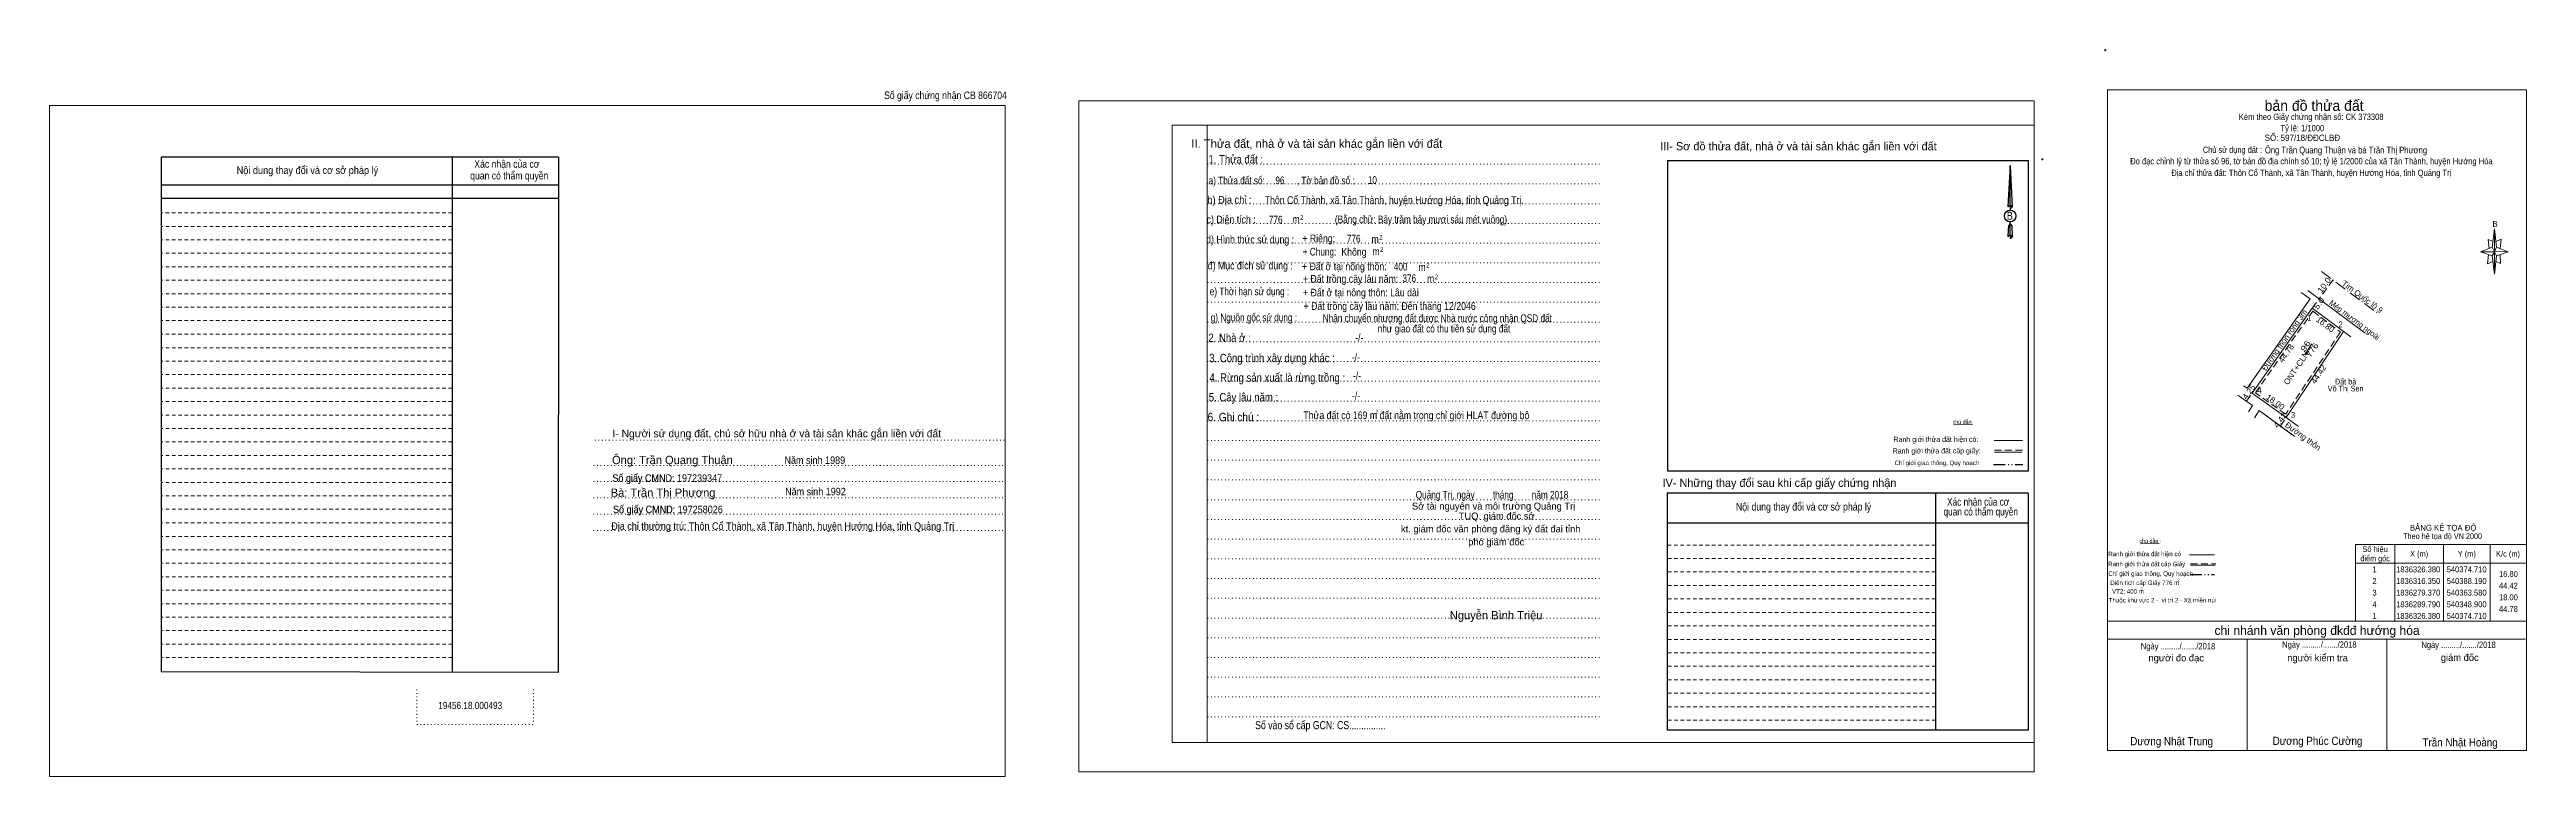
# Model space of a CAD drawing. Header units: metres. Extents: x 539403 to 541496, y 1835661 to 1836437.
# Drawn here: x 539403 to 540467, y 1836125 to 1836437 of the extents above; entities that cross this region are included whole.
import ezdxf
from ezdxf.enums import TextEntityAlignment as Align

# ---------------------------------------------------------------- set-up
doc = ezdxf.new("R2010")
doc.units = ezdxf.units.M
doc.header["$PDMODE"] = 32
doc.header["$PDSIZE"] = 0.5
for name, pattern in [('DASH_DOUBLE_DOT', [9.2, 5, -1.2, 0.3, -1.2, 0.3, -1.2]), ('DOT_DASHED', [7.7, 5, -1.2, 0.3, -1.2]), ('DOTTED', [1.5, 0.3, -1.2]), ('MEDIUM_DASHED', [4.5, 3, -1.5]), ('SHORT_DASHED', [2.7, 1.5, -1.2])]:
    doc.linetypes.add(name, pattern=pattern)
for name, color, linetype, lineweight in [('1', 7, 'DOTTED', 13), ('10', 7, 'Continuous', 13), ('12', 7, 'Continuous', 25), ('13', 7, 'Continuous', 13), ('2', 7, 'SHORT_DASHED', 13), ('23', 7, 'Continuous', 13), ('28', 7, 'Continuous', 25), ('42', 7, 'Continuous', 13), ('5', 7, 'Continuous', 13), ('61', 7, 'Continuous', 13), ('63', 7, 'Continuous', 13), ('7', 7, 'Continuous', 13)]:
    doc.layers.add(name, color=color, linetype=linetype, lineweight=lineweight)
for name, color, linetype in [('14', 7, 'Continuous'), ('18', 7, 'Continuous'), ('25', 7, 'Continuous'), ('27', 7, 'Continuous'), ('3', 7, 'Continuous'), ('34', 7, 'Continuous'), ('4', 7, 'Continuous'), ('40', 7, 'Continuous'), ('6', 7, 'Continuous'), ('8', 7, 'Continuous'), ('9', 7, 'Continuous')]:
    doc.layers.add(name, color=color, linetype=linetype)

msp = doc.modelspace()

# ---------------------------------------------------------------- linework, layer by layer
at = {"layer": '1', "linetype": 'Continuous'}
for p, q in [((539885.13, 1836404.92), (540255.31, 1836404.92)), ((539885.13, 1836404.92), (539885.13, 1836139.92)), ((540255.31, 1836404.92), (540255.31, 1836137.68)), ((539885.13, 1836139.92), (540255.31, 1836139.92))]:
    msp.add_line(p, q, dxfattribs=at)
at = {"layer": '1'}
for p, q in [((539900.13, 1836404.92), (539900.13, 1836139.92)), ((539900.13, 1836404.92), (539900.13, 1836139.92)), ((539900.29, 1836388.12), (540069.35, 1836388.12)), ((539900.29, 1836379.64), (540069.35, 1836379.64)), ((539900.29, 1836371.16), (540069.35, 1836371.16)), ((539900.29, 1836362.72), (540069.35, 1836362.72)), ((539900.29, 1836354.24), (540069.35, 1836354.24)), ((539900.29, 1836345.76), (540069.35, 1836345.76)), ((539900.29, 1836337.28), (540069.35, 1836337.28)), ((539900.29, 1836328.84), (540069.35, 1836328.84)), ((539900.29, 1836320.32), (540069.35, 1836320.32)), ((539900.29, 1836311.88), (540069.35, 1836311.88)), ((539900.29, 1836303.4), (540069.35, 1836303.4)), ((539900.29, 1836294.92), (540069.35, 1836294.92)), ((539900.29, 1836286.44), (540069.35, 1836286.44)), ((539900.29, 1836278), (540069.35, 1836278)), ((539637.17, 1836269.64), (539813.27, 1836269.64)), ((539900.29, 1836269.52), (540069.35, 1836269.52)), ((539636.57, 1836258.84), (539812.67, 1836258.84)), ((539636.57, 1836251.84), (539812.67, 1836251.84)), ((539900.29, 1836261.04), (540069.35, 1836261.04)), ((539900.29, 1836252.56), (540069.35, 1836252.56)), ((539636.57, 1836244.84), (539812.67, 1836244.84)), ((539900.29, 1836244.08), (540069.35, 1836244.08)), ((539636.57, 1836237.84), (539812.67, 1836237.84)), ((539636.57, 1836230.84), (539812.67, 1836230.84)), ((539900.29, 1836235.64), (540069.35, 1836235.64)), ((539900.29, 1836227.16), (540069.35, 1836227.16)), ((539900.29, 1836218.68), (540069.35, 1836218.68)), ((539900.29, 1836210.2), (540069.35, 1836210.2)), ((539900.29, 1836201.76), (540069.35, 1836201.76)), ((539900.29, 1836193.28), (540069.35, 1836193.28)), ((539900.29, 1836184.8), (540069.35, 1836184.8)), ((539900.29, 1836176.32), (540069.35, 1836176.32)), ((539900.29, 1836167.88), (540069.35, 1836167.88)), ((539560.71, 1836162.6), (539560.71, 1836147.56)), ((539610.69, 1836162.6), (539610.69, 1836147.56)), ((539900.29, 1836159.4), (540069.35, 1836159.4)), ((539560.71, 1836147.56), (539610.69, 1836147.56)), ((539900.29, 1836150.92), (540069.35, 1836150.92))]:
    msp.add_line(p, q, dxfattribs=at)
at = {"layer": '1', "linetype": 'Continuous'}
for points in [[(539402.89, 1836125.28), (539813.29, 1836125.28), (539813.29, 1836413.28), (539402.89, 1836413.28)], [(539402.89, 1836413.28), (539813.29, 1836413.28), (539813.29, 1836125.28), (539402.89, 1836125.28)], [(539402.89, 1836125.28), (539813.29, 1836125.28), (539813.29, 1836413.28), (539402.89, 1836413.28)], [(539844.93, 1836127.32), (540255.31, 1836127.32), (540255.31, 1836415.32), (539844.93, 1836415.32)], [(539900.13, 1836404.92), (540255.31, 1836404.92), (540255.31, 1836139.92), (539900.13, 1836139.92)]]:
    msp.add_lwpolyline(points, close=True, dxfattribs=at)
at = {"layer": '1', "linetype": 'MEDIUM_DASHED'}
msp.add_lwpolyline([(540374.94, 1836324.97), (540386.83, 1836316.11), (540363.32, 1836280.78), (540350.29, 1836290.03)], close=True, dxfattribs=at)
at = {"layer": '10'}
for p, q in [((540370.01, 1836333.04), (540373.87, 1836330.39)), ((540342.71, 1836288.93), (540349.09, 1836284.49)), ((540349.09, 1836284.49), (540347.28, 1836281.8)), ((540351.9, 1836282.45), (540349.91, 1836279.31)), ((540367.3, 1836271.16), (540351.9, 1836282.45))]:
    msp.add_line(p, q, dxfattribs=at)
at = {"layer": '12'}
for p, q in [((540252.91, 1836389.6), (540097.85, 1836389.6)), ((540244.93, 1836387.52), (540245.87, 1836369.84)), ((540244.93, 1836387.52), (540245.87, 1836369.84)), ((540244.93, 1836387.52), (540245.87, 1836369.84)), ((540244.17, 1836372.6), (540244.03, 1836369.88)), ((540244.93, 1836370.44), (540244.93, 1836369.76)), ((540244.93, 1836369.76), (540244.93, 1836369.24)), ((540244.93, 1836369.24), (540244.93, 1836368.56)), ((540244.93, 1836369.24), (540244.93, 1836368.56)), ((540244.93, 1836369.24), (540244.93, 1836368.56)), ((540245.87, 1836369.84), (540245.87, 1836369.88)), ((540244.93, 1836362.6), (540244.93, 1836363.4)), ((540244.93, 1836362.6), (540244.93, 1836363.4)), ((540244.93, 1836362.6), (540244.93, 1836363.4)), ((540244.93, 1836362.6), (540245.63, 1836361.64)), ((540244.93, 1836362.6), (540245.63, 1836361.64)), ((540244.93, 1836362.6), (540245.63, 1836361.64)), ((540245.63, 1836361.64), (540245.87, 1836357)), ((540245.63, 1836361.64), (540245.87, 1836357)), ((540245.63, 1836361.64), (540245.87, 1836357)), ((540244.93, 1836357.6), (540244.93, 1836356.92)), ((540244.93, 1836356.92), (540244.93, 1836356.4)), ((540245.87, 1836357), (540245.87, 1836357.04))]:
    msp.add_line(p, q, dxfattribs=at)
for points in [[(540244.93, 1836370.44), (540244.93, 1836387.52), (540244.17, 1836372.6)], [(540244.93, 1836357.6), (540244.93, 1836362.6), (540244.27, 1836361.64), (540244.17, 1836359.76), (540244.03, 1836357.04)]]:
    msp.add_lwpolyline(points, dxfattribs=at)
for centre, start_param, end_param in [((540244.977, 1836369.79), 1.57079633, 3.07445202), ((540244.977, 1836369.79), 0.06714063, 1.57079633), ((540244.977, 1836369.79), 4.71238898, 6.28318531), ((540244.977, 1836356.949), 2.49106941, 3.07427841), ((540244.977, 1836356.949), 1.57079633, 2.49106941), ((540244.977, 1836356.949), 0.06714063, 1.57079633), ((540244.977, 1836356.949), 4.71238898, 6.28318531)]:
    msp.add_ellipse(centre, major_axis=(0.907, 0), ratio=0.655448, start_param=start_param, end_param=end_param, dxfattribs=at)
msp.add_ellipse((540244.976, 1836365.913), major_axis=(0, 2.516), ratio=0.983453, dxfattribs=at)
at = {"layer": '13'}
msp.add_line((540238.15, 1836269.44), (540250.33, 1836269.44), dxfattribs=at)
at = {"layer": '2', "linetype": 'Continuous', "lineweight": 25}
for p, q in [((539621.45, 1836391.2), (539450.89, 1836391.2)), ((539450.89, 1836391.2), (539450.89, 1836170.16)), ((539575.75, 1836391.2), (539575.81, 1836170)), ((539621.45, 1836379.12), (539451.13, 1836379.12)), ((539621.45, 1836373.36), (539451.13, 1836373.36))]:
    msp.add_line(p, q, dxfattribs=at)
at = {"layer": '2'}
for p, q in [((539575.75, 1836367.24), (539450.89, 1836367.24)), ((539575.77, 1836361.44), (539450.89, 1836361.44)), ((539575.77, 1836361.44), (539450.89, 1836361.44)), ((539575.77, 1836355.64), (539450.89, 1836355.64)), ((539575.77, 1836349.88), (539450.89, 1836349.88)), ((539575.77, 1836344.08), (539450.89, 1836344.08)), ((539575.77, 1836338.28), (539450.89, 1836338.28)), ((539575.77, 1836332.52), (539450.89, 1836332.52)), ((539575.77, 1836326.72), (539450.89, 1836326.72)), ((539575.77, 1836320.96), (539450.89, 1836320.96)), ((539575.77, 1836315.16), (539450.89, 1836315.16)), ((539575.79, 1836309.36), (539450.89, 1836309.36)), ((539575.79, 1836303.6), (539450.89, 1836303.6)), ((539575.79, 1836297.8), (539450.89, 1836297.8)), ((539575.79, 1836292), (539450.89, 1836292)), ((539575.81, 1836286.24), (539450.89, 1836286.24)), ((539575.81, 1836280.44), (539450.89, 1836280.44)), ((539575.81, 1836274.68), (539450.89, 1836274.68)), ((539575.81, 1836268.88), (539450.89, 1836268.88)), ((539575.81, 1836263.08), (539450.89, 1836263.08)), ((539575.81, 1836257.32), (539450.89, 1836257.32)), ((539575.81, 1836251.52), (539450.89, 1836251.52)), ((539575.81, 1836245.72), (539450.89, 1836245.72)), ((539575.81, 1836239.96), (539450.89, 1836239.96)), ((539575.81, 1836234.16), (539450.89, 1836234.16)), ((539575.81, 1836228.36), (539450.89, 1836228.36)), ((539575.83, 1836222.6), (539450.89, 1836222.6)), ((539575.83, 1836216.8), (539450.89, 1836216.8)), ((539575.83, 1836211.04), (539450.89, 1836211.04)), ((540212.87, 1836218.84), (540097.71, 1836218.84)), ((540212.87, 1836213.08), (540097.71, 1836213.08)), ((539575.85, 1836205.24), (539450.89, 1836205.24)), ((539575.85, 1836199.44), (539450.89, 1836199.44)), ((540212.87, 1836207.28), (540097.71, 1836207.28)), ((540212.87, 1836201.48), (540097.71, 1836201.48)), ((539575.85, 1836193.68), (539450.89, 1836193.68)), ((539575.85, 1836187.88), (539450.89, 1836187.88)), ((540212.89, 1836195.72), (540097.71, 1836195.72)), ((540212.91, 1836189.92), (540097.71, 1836189.92)), ((539575.85, 1836182.08), (539450.89, 1836182.08)), ((540212.91, 1836184.12), (540097.71, 1836184.12)), ((540212.91, 1836178.36), (540097.71, 1836178.36)), ((539575.85, 1836176.32), (539450.89, 1836176.32)), ((540212.91, 1836172.56), (540097.71, 1836172.56)), ((540212.93, 1836166.8), (540097.71, 1836166.8)), ((540212.93, 1836161), (540097.71, 1836161)), ((540212.95, 1836155.2), (540097.71, 1836155.2)), ((540212.95, 1836149.44), (540097.71, 1836149.44))]:
    msp.add_line(p, q, dxfattribs=at)
at = {"layer": '2', "linetype": 'Continuous', "lineweight": 25}
msp.add_lwpolyline([(539621.45, 1836391.2), (539621.33, 1836169.92), (539450.89, 1836170.16)], dxfattribs=at)
at = {"layer": '23'}
for p, q in [((540342.71, 1836288.93), (540349.09, 1836284.49)), ((540349.09, 1836284.49), (540347.28, 1836281.8)), ((540351.9, 1836282.45), (540349.91, 1836279.31)), ((540366.15, 1836272.01), (540351.9, 1836282.45))]:
    msp.add_line(p, q, dxfattribs=at)
at = {"layer": '28'}
for p, q in [((540212.87, 1836246.92), (540212.95, 1836145.16)), ((540252.75, 1836246.92), (540252.67, 1836145.16)), ((540252.73, 1836234), (540097.71, 1836234)), ((540252.67, 1836145.16), (540097.71, 1836145.16))]:
    msp.add_line(p, q, dxfattribs=at)
at = {"layer": '28', "linetype": 'SHORT_DASHED', "lineweight": 13}
msp.add_line((540212.85, 1836224.64), (540097.71, 1836224.64), dxfattribs=at)
at = {"layer": '28'}
msp.add_lwpolyline([(540252.75, 1836246.92), (540097.71, 1836246.92), (540097.71, 1836145.16)], dxfattribs=at)
at = {"layer": '42'}
msp.add_line((540374.51, 1836311.06), (540371.56, 1836306.24), dxfattribs=at)
msp.add_lwpolyline([(540388.19, 1836316.35), (540363.58, 1836279.37), (540368.8, 1836275.51)], dxfattribs=at)
at = {"layer": '5'}
for p, q in [((540452.05, 1836352.56), (540453.05, 1836360.36)), ((540452.05, 1836348.76), (540447.05, 1836350.56)), ((540453.85, 1836348.76), (540453.05, 1836340.96)), ((540453.85, 1836352.56), (540458.85, 1836350.56)), ((540455.45, 1836349.36), (540455.65, 1836345.56)), ((540455.65, 1836345.56), (540453.65, 1836346.36)), ((540322.05, 1836220.4), (540332.81, 1836220.4)), ((540322.45, 1836215.92), (540332.97, 1836215.92)), ((540286.73, 1836191.88), (540466.73, 1836191.88)), ((540286.73, 1836184.28), (540466.33, 1836184.28)), ((540286.73, 1836184.28), (540466.33, 1836184.28)), ((540286.73, 1836184.28), (540466.33, 1836184.28)), ((540346.73, 1836136.48), (540346.73, 1836184.28)), ((540406.73, 1836136.48), (540406.73, 1836184.28)), ((540466.73, 1836136.48), (540286.73, 1836136.48))]:
    msp.add_line(p, q, dxfattribs=at)
at = {"layer": '5', "linetype": 'DASH_DOUBLE_DOT', "lineweight": 25}
msp.add_line((540322.25, 1836211.96), (540332.71, 1836211.96), dxfattribs=at)
at = {"layer": '5', "linetype": 'MEDIUM_DASHED'}
msp.add_line((540322.45, 1836216.56), (540333.33, 1836216.56), dxfattribs=at)
at = {"layer": '5'}
for points in [[(540286.73, 1836420.08), (540466.73, 1836420.08), (540466.73, 1836136.48), (540286.73, 1836136.48)], [(540453.05, 1836360.36), (540453.85, 1836352.56), (540453.05, 1836350.56)], [(540453.05, 1836350.56), (540447.05, 1836350.56), (540452.05, 1836352.56), (540453.85, 1836348.76), (540458.85, 1836350.56), (540453.05, 1836350.76)], [(540453.05, 1836350.56), (540453.05, 1836340.96), (540452.05, 1836348.76)]]:
    msp.add_lwpolyline(points, close=True, dxfattribs=at)
for points in [[(540453.05, 1836350.56), (540452.05, 1836352.56), (540447.05, 1836350.56)], [(540450.45, 1836349.36), (540450.05, 1836345.36), (540452.25, 1836346.36)], [(540452.45, 1836354.96), (540450.25, 1836355.76), (540450.65, 1836351.96)], [(540453.05, 1836350.56), (540453.85, 1836348.76), (540458.85, 1836350.56)], [(540453.65, 1836354.96), (540455.85, 1836355.96), (540455.45, 1836351.96)]]:
    msp.add_lwpolyline(points, dxfattribs=at)
for p in [(540285.83, 1836437.1), (540258.81, 1836390.24)]:
    msp.add_point(p, dxfattribs=at)
at = {"layer": '61', "linetype": 'DOT_DASHED'}
msp.add_line((540378.7, 1836342.11), (540403.46, 1836323.68), dxfattribs=at)
at = {"layer": '61'}
for p, q in [((540373.87, 1836330.39), (540346.74, 1836291.94)), ((540372.89, 1836333.97), (540397.49, 1836315.66)), ((540374.71, 1836326.38), (540391.34, 1836314)), ((540346.75, 1836291.94), (540345.22, 1836292.99)), ((540348.9, 1836289.79), (540363.58, 1836279.37))]:
    msp.add_line(p, q, dxfattribs=at)
msp.add_lwpolyline([(540374.71, 1836326.38), (540348.9, 1836289.79), (540363.58, 1836279.37)], dxfattribs=at)
at = {"layer": '63', "lineweight": 25}
for p, q in [((540097.85, 1836389.6), (540097.85, 1836256.32)), ((540252.91, 1836256.32), (540252.91, 1836389.6)), ((540252.91, 1836256.32), (540097.85, 1836256.32))]:
    msp.add_line(p, q, dxfattribs=at)
at = {"layer": '63', "linetype": 'MEDIUM_DASHED'}
for p, q in [((540383.67, 1836338.42), (540377.7, 1836330.39)), ((540374.71, 1836326.38), (540377.7, 1836330.39)), ((540346.44, 1836286.33), (540348.9, 1836289.79)), ((540361.02, 1836275.77), (540363.58, 1836279.37)), ((540238.23, 1836265.36), (540250.23, 1836265.36))]:
    msp.add_line(p, q, dxfattribs=at)
at = {"layer": '63'}
for p, q in [((540220.69, 1836276.28), (540228.77, 1836276.36)), ((540238.23, 1836264.48), (540249.95, 1836264.48)), ((540238.23, 1836264.48), (540249.95, 1836264.48)), ((540300.9, 1836225.15), (540308.98, 1836225.23)), ((540410.13, 1836224.88), (540410.13, 1836191.88)), ((540431.13, 1836224.88), (540431.13, 1836191.88)), ((540451.13, 1836224.88), (540451.13, 1836191.88)), ((540393.33, 1836216.88), (540466.73, 1836216.88))]:
    msp.add_line(p, q, dxfattribs=at)
at = {"layer": '63', "linetype": 'DASH_DOUBLE_DOT', "lineweight": 25}
msp.add_line((540237.87, 1836259.24), (540250.35, 1836259.24), dxfattribs=at)
at = {"layer": '63'}
msp.add_lwpolyline([(540393.33, 1836224.88), (540466.73, 1836224.88), (540466.73, 1836191.88), (540393.33, 1836191.88)], close=True, dxfattribs=at)

# ---------------------------------------------------------------- texts
at = {"layer": '12', "width": 0.85}
msp.add_text('B', height=3.456, dxfattribs=at).set_placement((540244.845, 1836364.28), align=Align.CENTER)
at = {"layer": '14'}
for s, height, p in [('kt. giám đốc văn phòng đăng ký đất đai tỉnh', 2.987, (540021.885, 1836230.08)), ('TUQ. giám đốc sở', 2.987, (540024.445, 1836235.6)), ('phó giám đốc', 3, (540024.255, 1836224.48)), ('Nguyễn Bình Triệu', 3.573, (540024.2, 1836192.7))]:
    msp.add_text(s, height=height, dxfattribs=at).set_placement(p, align=Align.CENTER)
at = {"layer": '18'}
for s, height, p in [('II. Thửa đất, nhà ở và tài sản khác gắn liền với đất', 3.6, (539947.19, 1836395.16)), ('Ông: Trần Quang Thuận', 3.56, (539670.415, 1836259.36)), ('Bà: Trần Thị Phương', 3.56, (539666.415, 1836245.33)), ('Sở tài nguyên và môi trường Quảng Trị', 3, (540023.115, 1836239.84))]:
    msp.add_text(s, height=height, dxfattribs=at).set_placement(p, align=Align.CENTER)
for s, height, width, p in [('1. Thửa đất :', 3.6, 0.85, (539912.365, 1836388.44)), ('a) Thửa đất số:              , Tờ bản đồ số : ', 3.3, 0.8, (539932.585, 1836379.48)), ('96', 3.3, 0.8, (539931.35, 1836379.56)), ('10', 3.3, 0.8, (539971.04, 1836379.68)), ('b) Địa chỉ : ', 3.3, 0.9, (539910.21, 1836371.2)), ('Thôn Cổ Thành, xã Tân Thành, huyện Hướng Hóa, tỉnh Quảng Trị.', 3.3, 0.85, (539980.45, 1836371.08)), (' m', 3.3, 0.85, (539937.725, 1836362.84)), ('2', 2, 0.75, (539940.725, 1836364.24)), ('+ Riêng: ', 3.3, 0.85, (539948.525, 1836354.64)), ('d) Hình thức sử dụng :', 3.3, 0.85, (539918.56, 1836354.16)), ('       + Chung:', 3.3, 0.8, (539944.92, 1836348.92)), ('đ) Mục đích sử dụng :', 3.3, 0.85, (539918.605, 1836342.96)), ('+ Đất ở tại nông thôn:', 3.3, 0.85, (539959.025, 1836342.6)), ('+ Đất trồng cây lâu năm:', 3.3, 0.85, (539961.69, 1836337.28)), ('e) Thời hạn sử dụng :', 3.3, 0.8, (539918.27, 1836331.88)), ('+ Đất ở tại nông thôn: Lâu dài', 3.3, 0.85, (539966.13, 1836331.38)), ('+ Đất trồng cây lâu năm: Đến tháng 12/2046', 3.3, 0.85, (539978.47, 1836325.58)), ('2. Nhà ở :', 3.6, 0.85, (539909.685, 1836311.8)), ('g) Nguồn gốc sử dụng :', 3.3, 0.8, (539920.165, 1836320.68)), ('3. Công trình xây dựng khác :', 3.6, 0.85, (539927.93, 1836303.12)), ('4. Rừng sản xuất là rừng trồng :', 3.6, 0.85, (539930.205, 1836294.72)), ('5. Cây lâu năm :', 3.6, 0.85, (539915.68, 1836286.32)), ('6. Ghi chú :', 3.6, 0.9, (539911.365, 1836277.8)), ('Quảng Trị, ngày        tháng        năm 2018', 3.3, 0.8, (540022.43, 1836244.56)), ('19456.18.000493', 3.1, 0.85, (539583.57, 1836154.2)), ('Số vào sổ cấp GCN: CS...............', 3.5, 0.8, (539948.685, 1836145.56))]:
    msp.add_text(s, height=height, dxfattribs=dict(at, width=width)).set_placement(p, align=Align.CENTER)
at = {"layer": '2'}
for s, width, p in [('Xác nhận của cơ', 0.85, (539599.325, 1836386.6)), ('Xác nhận của cơ', 0.85, (539599.325, 1836386.6)), ('Nội dung thay đổi và cơ sở pháp lý', 0.9, (539513.65, 1836383.92)), ('Nội dung thay đổi và cơ sở pháp lý', 0.9, (539513.65, 1836383.92)), (' quan có thẩm quyền', 0.85, (539599.83, 1836381.6)), (' quan có thẩm quyền', 0.85, (539599.83, 1836381.6))]:
    msp.add_text(s, height=3.261, dxfattribs=dict(at, width=width)).set_placement(p, align=Align.CENTER)
at = {"layer": '25'}
msp.add_text('III- Sơ đồ thửa đất, nhà ở và tài sản khác gắn liền với đất', height=3.5, dxfattribs=at).set_placement((540154.055, 1836394.1), align=Align.CENTER)
at = {"layer": '25', "width": 0.9}
msp.add_text('Chỉ giới giao thông, Quy hoạch', height=1.92, dxfattribs=at).set_placement((540213.525, 1836258.94), align=Align.CENTER)
at = {"layer": '27', "width": 0.9}
for p in [(539658.005, 1836251.76), (539658.295, 1836238.3)]:
    msp.add_text('Số giấy CMND:', height=3.22, dxfattribs=at).set_placement(p, align=Align.CENTER)
at = {"layer": '28'}
for s, height, width, p in [('-/-', 3.3, 0.85, (539963.945, 1836303.64)), ('-/-', 3.3, 0.85, (539965.425, 1836312)), ('-/-', 3.3, 0.85, (539964.465, 1836295.72)), ('-/-', 3.3, 0.85, (539964.045, 1836287.08)), ('Năm sinh 1989', 3.22, 0.9, (539731.57, 1836259.44)), ('Năm sinh 1992', 3.22, 0.9, (539731.855, 1836245.98)), ('Nội dung thay đổi và cơ sở pháp lý', 3.3, 0.85, (540156.25, 1836239.44)), (' quan có thẩm quyền', 3.3, 0.8, (540231.86, 1836237.32)), ('Xác nhận của cơ', 3.3, 0.8, (540231.225, 1836241.52)), ('Địa chỉ thường trú: Thôn Cổ Thành, xã Tân Thành, huyện Hướng Hóa, tỉnh Quảng Trị', 3.22, 0.9, (539717.79, 1836231.15))]:
    msp.add_text(s, height=height, dxfattribs=dict(at, width=width)).set_placement(p, align=Align.CENTER)
for s, height, p in [('I- Người sử dụng đất, chủ sở hữu nhà ở và tài sản khác gắn liền với đất', 3.306, (539715.225, 1836270.88)), ('IV- Những thay đổi sau khi cấp giấy chứng nhận', 3.5, (540145.9, 1836249.6))]:
    msp.add_text(s, height=height, dxfattribs=at).set_placement(p, align=Align.CENTER)
at = {"layer": '3'}
for s, width, p in [('c) Diện tích :                                                   ', 0.85, (539936.98, 1836362.76)), ('776', 0.8, (539929.525, 1836362.68)), ('776', 0.8, (539963.025, 1836354.52)), ('400', 0.8, (539983.195, 1836342.48)), ('376', 0.8, (539986.905, 1836337.52))]:
    msp.add_text(s, height=3.3, dxfattribs=dict(at, width=width)).set_placement(p, align=Align.CENTER)
at = {"layer": '34', "width": 0.85}
msp.add_text('Ông Trần Quang Thuận và bà Trần Thị Phương', height=2.88, dxfattribs=at).set_placement((540354.39, 1836392.76))
at = {"layer": '4'}
for s, height, width, p in [('Không', 3.3, 0.85, (539963.14, 1836348.84)), (' m', 3.3, 0.85, (539971.705, 1836354.36)), (' m', 3.3, 0.85, (539972.085, 1836349.04)), ('2', 2, 0.75, (539974.705, 1836355.76)), ('2', 2, 0.75, (539975.105, 1836350.48)), (' m', 3.3, 0.85, (539991.865, 1836342.32)), ('2', 2, 0.75, (539994.865, 1836343.72)), (' m', 3.3, 0.85, (539995.585, 1836337.36)), ('2', 2, 0.75, (539998.585, 1836338.76))]:
    msp.add_text(s, height=height, dxfattribs=dict(at, width=width)).set_placement(p, align=Align.CENTER)
at = {"layer": '40', "width": 0.85}
msp.add_text('Số giấy chứng nhận CB 866704', height=3.26, dxfattribs=at).set_placement((539787.695, 1836416.08), align=Align.CENTER)
at = {"layer": '42'}
for s, width, p in [('ONT+CLN', 1.05, (540368.909, 1836299.961)), ('96', 1.3, (540372.852, 1836309.391)), ('776', 1.15, (540375.776, 1836307.671))]:
    msp.add_text(s, height=2.5, rotation=56.28, dxfattribs=dict(at, width=width)).set_placement(p, align=Align.CENTER)
at = {"layer": '5'}
for s, height, p in [('bản đồ thửa đất', 4.5, (540375.53, 1836411.04)), ('B', 2.5, (540453.255, 1836361.24)), ('chi nhánh văn phòng đkđđ hướng hóa', 3.888, (540376.805, 1836186.04)), ('người đo đạc', 3, (540316.295, 1836174.68)), ('người kiểm tra', 3, (540377.005, 1836174.72)), ('giám đốc', 3, (540438.08, 1836174.84))]:
    msp.add_text(s, height=height, dxfattribs=at).set_placement(p, align=Align.CENTER)
for s, height, width, p in [('Kèm theo Giấy chứng nhận số: CK 373308', 2.7, 0.9, (540374.265, 1836407.12)), ('SỐ: 597/18/ĐĐCLBĐ', 2.7, 0.95, (540370.49, 1836398.12)), ('Tỷ lệ: 1/1000', 2.7, 0.9, (540370.47, 1836402.28)), ('Đo đạc chỉnh lý từ thửa số 96, tờ bản đồ địa chính số 10; tỷ lệ 1/2000 của xã Tân Thành, huyện Hướng Hóa', 2.7, 0.9, (540374.37, 1836388.08)), ('Chủ sử dụng đất :', 2.7, 0.85, (540340.45, 1836393)), ('Địa chỉ thửa đất: Thôn Cổ Thành, xã Tân Thành, huyện Hướng Hóa, tỉnh Quảng Trị', 2.7, 0.9, (540374.3, 1836383.07)), ('Ranh giới thửa đất hiện có ', 1.92, 0.9, (540303.09, 1836219.84)), ('Ranh giới thửa đất cấp Giấy', 1.92, 0.9, (540303.62, 1836215.52)), ('Chỉ giới giao thông, Quy hoạch', 1.92, 0.9, (540305.305, 1836211.4)), ('Diện tích cấp Giấy 776 m', 1.92, 0.9, (540302.795, 1836207.48)), (' VT2: 400 m', 1.92, 0.9, (540295.23, 1836203.8)), ('Thuộc khu vực 2 -  vị trí 2 - Xã miền núi', 1.92, 0.9, (540310.385, 1836199.96)), ('Ngày ........./......./2018', 2.7, 0.9, (540317.085, 1836179.84)), ('Ngày ........./......./2018', 2.7, 0.9, (540377.785, 1836180.56)), ('Ngày ........./......./2018', 2.7, 0.9, (540437.565, 1836180.44)), ('Dương Nhật Trung', 3.5, 0.9, (540314.34, 1836138.68)), ('Dương Phúc Cường', 3.5, 0.9, (540376.98, 1836138.8)), ('Trần Nhật Hoàng', 3.5, 0.9, (540438.23, 1836138.16))]:
    msp.add_text(s, height=height, dxfattribs=dict(at, width=width)).set_placement(p, align=Align.CENTER)
at = {"layer": '6'}
msp.add_text('BẢNG KÊ TỌA ĐỘ', height=2.5, dxfattribs=at).set_placement((540430.96, 1836230.79), align=Align.CENTER)
at = {"layer": '6', "width": 0.9}
msp.add_text('Theo hệ tọa độ VN 2000', height=2.5, dxfattribs=at).set_placement((540430.7, 1836227.19), align=Align.CENTER)
at = {"layer": '63'}
for s, height, rotation, width, p in [('10.0', 2.5, 53.371, 1.1, (540380.854, 1836335.464)), ('5.0', 2.5, 53.29, 1.15, (540378.701, 1836327.598)), ('Mép mương ngoài', 2.5, 323.339, 0.95, (540392.169, 1836320.247)), ('16.80', 2.5, 323.348, 1.05, (540379.589, 1836318.318)), ('44.78', 2.5, 54.801, 1.05, (540364.568, 1836306.194)), ('44.42', 2.5, 56.356, 1.05, (540378.471, 1836297.262)), ('4.25', 2.5, 54.588, 1.05, (540348.559, 1836289.641)), ('18.00', 2.5, 324.633, 1.05, (540358.146, 1836285.003)), ('4.42', 2.5, 54.583, 1.1, (540362.004, 1836277.496)), ('Ranh giới thửa đất cấp giấy:', 2.242, 0.135, 0.8, (540213.457, 1836263.956)), ('Ranh giới thửa đất hiện có:', 2.252, 0.135, 0.8, (540213.092, 1836268.875))]:
    msp.add_text(s, height=height, rotation=rotation, dxfattribs=dict(at, width=width)).set_placement(p, align=Align.CENTER)
for s, height, rotation, p in [('Tim Quốc lộ 9', 2.5, 323.338, (540395.534, 1836330.212)), ('Đường thôn rộng 3m', 2.5, 54.801, (540363.8, 1836311.899)), ('chú dẫn :', 1.656, 359.974, (540224.965, 1836276.678)), ('Đường thôn', 2.5, 323.772, (540370.031, 1836270.341)), ('chú dẫn :', 1.656, 359.974, (540305.175, 1836225.548))]:
    msp.add_text(s, height=height, rotation=rotation, dxfattribs=at).set_placement(p, align=Align.CENTER)
for s, width, p in [(' 1', 0.75, (540374.35, 1836320.93)), (' 2', 0.85, (540387.82, 1836318.14)), (' 4', 0.85, (540352.93, 1836289.79)), (' 3', 0.8, (540367.37, 1836279.25)), ('16.80', 0.85, (540463.03, 1836210.93)), ('44.42', 0.85, (540463.03, 1836205.93)), ('18.00', 0.85, (540463.03, 1836200.93)), ('44.78', 0.85, (540463.03, 1836195.93))]:
    msp.add_text(s, height=2.5, dxfattribs=dict(at, width=width)).set_placement(p, align=Align.RIGHT)
for s, height, width, p in [('Đất bà', 2.5, 0.9, (540389.06, 1836293.56)), ('Võ Thị Sen', 2.5, 0.9, (540389.065, 1836290.56)), ('điểm góc', 2.5, 0.9, (540401.73, 1836217.63)), ('Số hiệu', 2.5, 0.85, (540401.73, 1836221.63)), ('X (m)', 2.5, 0.95, (540420.63, 1836219.63)), ('Y (m)', 2.5, 0.95, (540441.125, 1836219.63)), ('K/c (m)', 2.5, 0.95, (540458.83, 1836219.63)), ('2', 1.25, 0.8, (540317.28, 1836208.92)), (' 2', 2.5, 0.85, (540401.03, 1836207.93)), (' 1', 2.5, 0.75, (540401.025, 1836212.93)), ('1836326.380', 2.5, 0.85, (540420.23, 1836212.93)), ('1836316.350', 2.5, 0.85, (540420.23, 1836207.93)), ('540374.710', 2.5, 0.85, (540441.035, 1836212.93)), ('540388.190', 2.5, 0.85, (540441.035, 1836207.93)), ('2', 1.25, 0.8, (540301.43, 1836205.2)), (' 4', 2.5, 0.85, (540401.025, 1836197.93)), (' 3', 2.5, 0.8, (540401.03, 1836202.93)), ('1836279.370', 2.5, 0.85, (540420.23, 1836202.93)), ('1836289.790', 2.5, 0.85, (540420.23, 1836197.93)), ('540363.580', 2.5, 0.85, (540441.035, 1836202.93)), ('540348.900', 2.5, 0.85, (540441.035, 1836197.93)), (' 1', 2.5, 0.75, (540401.025, 1836192.93)), ('1836326.380', 2.5, 0.85, (540420.23, 1836192.93)), ('540374.710', 2.5, 0.85, (540441.035, 1836192.93))]:
    msp.add_text(s, height=height, dxfattribs=dict(at, width=width)).set_placement(p, align=Align.CENTER)
at = {"layer": '7', "width": 0.9}
for s, p in [('Số giấy CMND: 197239347', (539668.175, 1836251.76)), ('Số giấy CMND: 197258026', (539668.455, 1836238.3))]:
    msp.add_text(s, height=3.22, dxfattribs=at).set_placement(p, align=Align.CENTER)
at = {"layer": '8', "width": 0.8}
msp.add_text('(Bằng chữ: Bảy trăm bảy mươi sáu mét vuông)', height=3.3, dxfattribs=at).set_placement((539991.925, 1836362.8), align=Align.CENTER)
at = {"layer": '9'}
for s, height, width, p in [('Nhận chuyển nhượng đất được Nhà nước công nhận QSD đất', 3.3, 0.8, (539998.95, 1836320.38)), ('như giao đất có thu tiền sử dụng đất', 3.3, 0.8, (540001.805, 1836315.9)), ('Thửa đất có 169 m đất nằm trong chỉ giới HLAT đường bộ', 3.3, 0.85, (539989.94, 1836278.69)), ('2', 1.65, 0.7, (539972.97, 1836281.06))]:
    msp.add_text(s, height=height, dxfattribs=dict(at, width=width)).set_placement(p, align=Align.CENTER)

doc.saveas('drawing.dxf')
